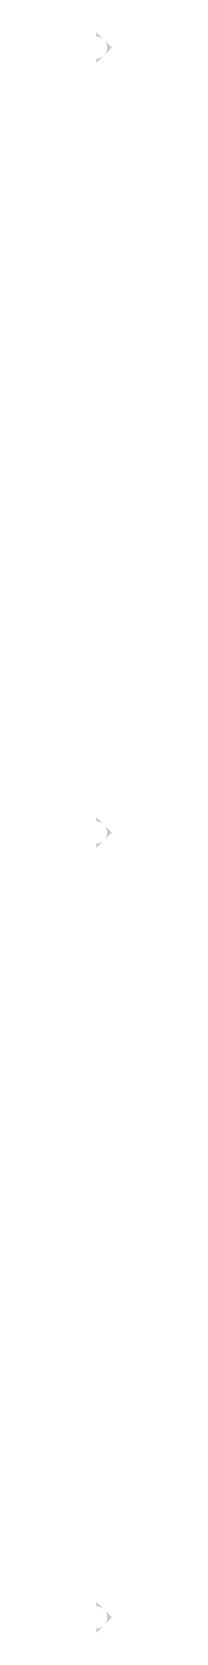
# Model space of a CAD drawing. Extents: x 238620 to 695810, y -1162400 to -679218.
# Drawn here: x 238620 to 240211, y -842400 to -679218 of the extents above; entities that cross this region are included whole.
import ezdxf

# ---------------------------------------------------------------- set-up
doc = ezdxf.new("R2010")
doc.units = 0
doc.layers.add('DIM-剖面', color=5, linetype='Continuous')

msp = doc.modelspace()

# ---------------------------------------------------------------- hatches: boundary and pattern name
at = {"layer": 'DIM-剖面'}
h = msp.add_hatch(color=5, dxfattribs=at)
edge = h.paths.add_edge_path()
edge.add_line((240211, -680809.3), (239415.5, -681604.8))
edge.add_ellipse((238620, -680809.3), major_axis=(795.5, 795.5), ratio=1, start_angle=270, end_angle=360)
edge.add_line((239415.5, -680013.8), (240211, -680809.3))
edge = h.paths.add_edge_path()
edge.add_ellipse((238620, -680809.3), major_axis=(-795.5, 795.5), ratio=1, start_angle=270, end_angle=315)
edge.add_line((238620, -679684.3), (238620, -679218.3))
edge.add_line((238620, -679218.3), (239415.5, -680013.8))
edge = h.paths.add_edge_path()
edge.add_line((239415.5, -681604.8), (238620, -682400.3))
edge.add_line((238620, -682400.3), (238620, -681934.3))
edge.add_ellipse((238620, -680809.3), major_axis=(-795.5, 795.5), ratio=1, start_angle=135, end_angle=180)
h = msp.add_hatch(color=5, dxfattribs=at)
edge = h.paths.add_edge_path()
edge.add_line((240211, -760809.3), (239415.5, -761604.8))
edge.add_ellipse((238620, -760809.3), major_axis=(795.5, 795.5), ratio=1, start_angle=270, end_angle=360)
edge.add_line((239415.5, -760013.8), (240211, -760809.3))
edge = h.paths.add_edge_path()
edge.add_ellipse((238620, -760809.3), major_axis=(-795.5, 795.5), ratio=1, start_angle=270, end_angle=315)
edge.add_line((238620, -759684.3), (238620, -759218.3))
edge.add_line((238620, -759218.3), (239415.5, -760013.8))
edge = h.paths.add_edge_path()
edge.add_line((239415.5, -761604.8), (238620, -762400.3))
edge.add_line((238620, -762400.3), (238620, -761934.3))
edge.add_ellipse((238620, -760809.3), major_axis=(-795.5, 795.5), ratio=1, start_angle=135, end_angle=180)
h = msp.add_hatch(color=5, dxfattribs=at)
edge = h.paths.add_edge_path()
edge.add_line((240211, -840809.3), (239415.5, -841604.8))
edge.add_ellipse((238620, -840809.3), major_axis=(795.5, 795.5), ratio=1, start_angle=270, end_angle=360)
edge.add_line((239415.5, -840013.8), (240211, -840809.3))
edge = h.paths.add_edge_path()
edge.add_ellipse((238620, -840809.3), major_axis=(-795.5, 795.5), ratio=1, start_angle=270, end_angle=315)
edge.add_line((238620, -839684.3), (238620, -839218.3))
edge.add_line((238620, -839218.3), (239415.5, -840013.8))
edge = h.paths.add_edge_path()
edge.add_line((239415.5, -841604.8), (238620, -842400.3))
edge.add_line((238620, -842400.3), (238620, -841934.3))
edge.add_ellipse((238620, -840809.3), major_axis=(-795.5, 795.5), ratio=1, start_angle=135, end_angle=180)

doc.saveas('drawing.dxf')
